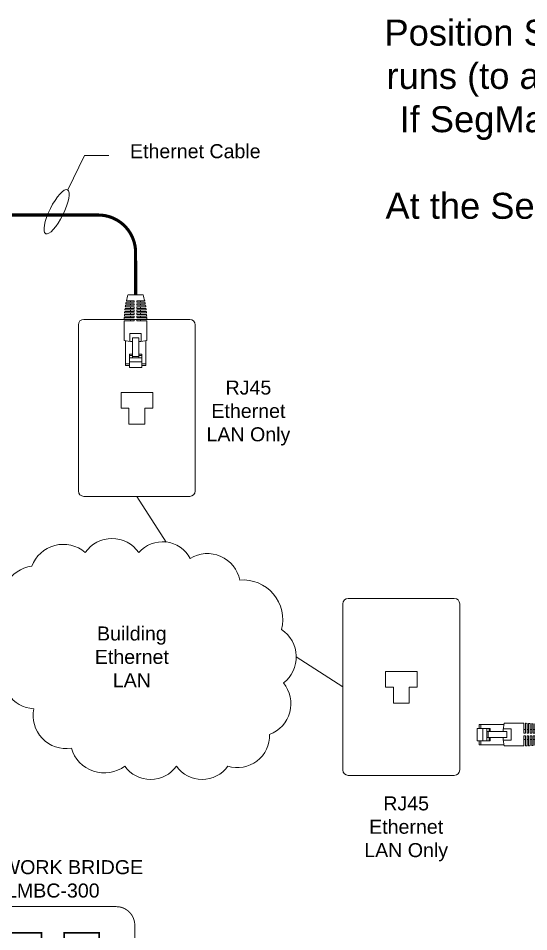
# Model space of a CAD drawing. Header units: inches. Extents: x -60 to 2005, y -577 to 104.
# Drawn here: x 1374.36 to 1384.19, y 58.81 to 76.39 of the extents above; entities that cross this region are included whole.
import ezdxf
from ezdxf.enums import TextEntityAlignment as Align

# ---------------------------------------------------------------- set-up
doc = ezdxf.new("R2010")
doc.units = ezdxf.units.IN
doc.header["$MEASUREMENT"] = 0
doc.layers.get('0').update_dxf_attribs({"lineweight": 5})
doc.layers.add('WS_DETAIL', color=7, linetype='Continuous', lineweight=5)
doc.styles.add('ARIAL', font='arial.ttf')

# ---------------------------------------------------------------- blocks, each defined once
blk = doc.blocks.new('A$C756910A1')
at = {"layer": 'WS_DETAIL'}
for p, q in [((0.15, 6.6), (0.15, 10.17)), ((0.15, 10.17), (0.73, 10.17)), ((0.73, 9.92), (0.15, 9.92)), ((0.73, 10.43), (0.73, 8.56)), ((0.73, 10.43), (2.51, 10.43)), ((2.51, 9.66), (0.73, 9.66)), ((2.51, 10.43), (2.51, 8.56)), ((3.08, 10.17), (2.51, 10.17)), ((3.08, 9.92), (2.51, 9.92)), ((3.08, 6.6), (3.08, 10.17)), ((2.51, 9.06), (0.73, 9.06)), ((0.73, 8.74), (1.17, 8.74)), ((0.73, 8.56), (1.17, 8.56)), ((1.17, 6.17), (1.17, 9.06)), ((1.17, 8.85), (2.06, 8.85)), ((2.06, 6.17), (2.06, 9.06)), ((2.06, 8.74), (2.51, 8.74)), ((2.51, 8.56), (2.06, 8.56)), ((0, 6.56), (0, 3.73)), ((0.81, 6.7), (0.81, 5.55)), ((2.42, 6.7), (2.42, 5.55)), ((3.23, 6.56), (3.23, 3.73)), ((0.81, 5.55), (2.42, 5.55)), ((1.17, 6.17), (2.06, 6.17)), ((0, 3.73), (1.43, 3.73)), ((0, 3.51), (1.43, 3.51)), ((0.01, 3.29), (1.43, 3.29)), ((0.02, 3.06), (1.43, 3.06)), ((0.03, 2.84), (1.43, 2.84)), ((0.89, 3.73), (0.89, 3.51)), ((0.89, 3.29), (0.89, 3.06)), ((0.89, 2.84), (0.89, 2.62)), ((1.43, 3.51), (1.43, 3.73)), ((1.43, 3.06), (1.43, 3.29)), ((1.43, 2.62), (1.43, 2.84)), ((1.8, 3.73), (3.23, 3.73)), ((1.8, 3.51), (1.8, 3.73)), ((1.8, 3.51), (3.23, 3.51)), ((1.8, 3.29), (3.23, 3.29)), ((1.8, 3.06), (1.8, 3.29)), ((1.8, 3.06), (3.22, 3.06)), ((1.8, 2.84), (3.2, 2.84)), ((1.8, 2.62), (1.8, 2.84)), ((2.34, 3.73), (2.34, 3.51)), ((2.34, 3.29), (2.34, 3.06)), ((2.34, 2.84), (2.34, 2.62)), ((0.05, 2.62), (1.43, 2.62)), ((0.07, 2.4), (1.43, 2.4)), ((0.09, 2.18), (1.43, 2.18)), ((0.12, 1.96), (1.43, 1.96)), ((0.15, 1.74), (1.43, 1.74)), ((0.18, 1.52), (1.43, 1.52)), ((0.89, 2.4), (0.89, 2.18)), ((0.89, 1.96), (0.89, 1.74)), ((0.89, 1.52), (0.89, 1.3)), ((1.43, 2.18), (1.43, 2.4)), ((1.43, 1.74), (1.43, 1.96)), ((1.43, 1.3), (1.43, 1.52)), ((1.8, 2.62), (3.19, 2.62)), ((1.8, 2.4), (3.17, 2.4)), ((1.8, 2.18), (1.8, 2.4)), ((1.8, 2.18), (3.14, 2.18)), ((1.8, 1.96), (3.12, 1.96)), ((1.8, 1.74), (1.8, 1.96)), ((1.8, 1.74), (3.09, 1.74)), ((1.8, 1.52), (3.05, 1.52)), ((1.8, 1.3), (1.8, 1.52)), ((2.34, 2.4), (2.34, 2.18)), ((2.34, 1.96), (2.34, 1.74)), ((2.34, 1.52), (2.34, 1.3)), ((0.22, 1.3), (1.43, 1.3)), ((0.26, 1.08), (1.43, 1.08)), ((0.31, 0.86), (1.43, 0.86)), ((0.89, 1.08), (0.89, 0.86)), ((1.43, 0.86), (1.43, 1.08)), ((1.8, 1.3), (3.01, 1.3)), ((1.8, 1.08), (2.97, 1.08)), ((1.8, 0.86), (1.8, 1.08)), ((1.8, 0.86), (2.92, 0.86)), ((2.34, 1.08), (2.34, 0.86)), ((2.69, 0), (0.52, 0))]:
    blk.add_line(p, q, dxfattribs=at)
for centre, radius, start, end in [((1.62, -0.58), 7.33, 93.502, 102.7411), ((1.62, -0.58), 7.33, 77.2589, 86.498), ((13.49, 3.73), 13.49, 180.937, 181.8742), ((13.49, 3.73), 13.49, 182.8119, 183.7504), ((-10.25, 3.73), 13.49, 356.2496, 357.1881), ((-10.25, 3.73), 13.49, 358.1258, 359.063), ((13.49, 3.73), 13.49, 184.6899, 185.6307), ((13.49, 3.73), 13.49, 186.573, 187.5171), ((13.49, 3.73), 13.49, 188.4632, 189.4117), ((-10.25, 3.73), 13.49, 350.5883, 351.5368), ((-10.25, 3.73), 13.49, 352.4829, 353.427), ((-10.25, 3.73), 13.49, 354.3693, 355.3101), ((13.49, 3.73), 13.49, 190.3627, 191.3167), ((13.49, 3.73), 13.49, 192.2739, 196.0379), ((-10.25, 3.73), 13.49, 343.9621, 347.7261), ((-10.25, 3.73), 13.49, 348.6833, 349.6373)]:
    blk.add_arc(centre, radius, start, end, dxfattribs=at)
blk = doc.blocks.new('A$C70194CB4')
for p, q in [((10.289, 16.344), (0.5, 16.344)), ((0, 15.844), (0, 0.5)), ((10.789, 0.5), (10.789, 15.844)), ((0.5, 0), (10.289, 0))]:
    blk.add_line(p, q)
for centre, start, end in [((0.5, 15.844), 90, 180), ((10.289, 15.844), 0, 90), ((0.5, 0.5), 180, 270), ((10.289, 0.5), 270, 0)]:
    blk.add_arc(centre, 0.5, start, end)
blk = doc.blocks.new('LMBC-300')
for p, q in [((-5.44, -23.35), (-4.01, -21.92)), ((-2.29, -23.35), (-0.86, -21.92)), ((0.87, -23.35), (2.3, -21.92)), ((4.03, -23.35), (5.45, -21.92))]:
    blk.add_line(p, q)
blk.add_lwpolyline([(-7.01, -19.08), (7.02, -19.08), (7.02, -24.94), (-7.01, -24.94)], close=True)
for centre in [(-4.73, -22.63), (-1.57, -22.63), (1.58, -22.63), (4.74, -22.63)]:
    blk.add_circle(centre, 1.01)
at = {"layer": 'WS_DETAIL', "linetype": 'Continuous', "const_width": 0.154}
for points in [[(0.01, 8.49), (-10.18, 8.49, 0.414214), (-13.15, 5.51), (-13.15, -17.61, 0.329956), (-10.38, -20.86, 0.015788), (-7.01, -21.46, 0.023143)], [(0.01, 8.49), (10.19, 8.49, -0.414214), (13.16, 5.51), (13.16, -17.61, -0.329956), (10.39, -20.86, -0.003091), (7.02, -21.48, -0.023143)]]:
    blk.add_lwpolyline(points, format="xyb", dxfattribs=at)
at = {"layer": 'WS_DETAIL', "const_width": 0.284}
blk.add_lwpolyline([(-13.15, 0), (-7.45, 0), (-7.45, 4.3), (-1.82, 4.3), (-1.82, 0), (1.82, 0), (1.82, 4.3), (7.45, 4.3), (7.45, 0), (13.16, 0)], dxfattribs=at)
at = {"insert": (0.01, 15.95), "char_height": 2.2491, "width": 28.8312, "attachment_point": 2, "style": 'ARIAL'}
blk.add_mtext('NETWORK BRIDGE\\PLMBC-300', dxfattribs=at)
at = {"layer": 'WS_DETAIL', "style": 'ARIAL'}
for s, height, p in [('R', 1.39, (-4.73, -20.5)), ('+', 1.39, (-1.57, -20.67)), ('n/a', 1.385, (4.74, -20.5)), ('-', 1.39, (1.58, -20.91))]:
    blk.add_text(s, height=height, dxfattribs=at).set_placement(p, align=Align.MIDDLE)

msp = doc.modelspace()

# ---------------------------------------------------------------- linework, layer by layer
at = {"linetype": 'Continuous'}
msp.add_line((1375.64, 73.75), (1375.315, 73.091), dxfattribs=at)
for p, q in [((1375.64, 73.75), (1376.106, 73.75)), ((1376.341, 69.192), (1376.951, 69.192)), ((1376.341, 68.887), (1376.341, 69.192)), ((1376.341, 68.887), (1376.341, 69.192)), ((1376.951, 68.887), (1376.951, 69.192)), ((1376.493, 68.887), (1376.341, 68.887)), ((1376.493, 68.887), (1376.493, 68.582)), ((1376.493, 68.887), (1376.493, 68.582)), ((1376.951, 68.887), (1376.798, 68.887)), ((1376.798, 68.582), (1376.798, 68.887)), ((1376.798, 68.582), (1376.798, 68.887)), ((1376.493, 68.582), (1376.798, 68.582)), ((1376.493, 68.582), (1376.798, 68.582)), ((1376.646, 67.191), (1377.208, 66.313)), ((1380.613, 63.525), (1379.716, 64.1)), ((1382.043, 63.823), (1381.433, 63.823)), ((1381.433, 63.518), (1381.433, 63.823)), ((1382.043, 63.518), (1382.043, 63.823)), ((1382.043, 63.518), (1382.043, 63.823)), ((1381.433, 63.518), (1381.585, 63.518)), ((1381.585, 63.213), (1381.585, 63.518)), ((1381.585, 63.213), (1381.585, 63.518)), ((1381.89, 63.518), (1382.043, 63.518)), ((1381.89, 63.518), (1381.89, 63.213)), ((1381.89, 63.518), (1381.89, 63.213)), ((1381.89, 63.213), (1381.585, 63.213)), ((1381.89, 63.213), (1381.585, 63.213))]:
    msp.add_line(p, q)
at = {"const_width": 0.06}
msp.add_lwpolyline([(1376.623, 71.073), (1376.622, 71.888, 0.414214), (1375.903, 72.607), (1374.164, 72.607)], format="xyb", dxfattribs=at)
msp.add_lwpolyline([(1374.126, 63.942, 0.520567), (1374.66, 63.104, 0.520567), (1374.66, 63.104, 0.520567), (1375.385, 62.342, 0.520567), (1375.385, 62.342, 0.520567), (1376.415, 61.999, 0.520567), (1376.415, 61.999, 0.520567), (1377.407, 61.999, 0.520567), (1377.407, 61.999, 0.520567), (1378.399, 61.999, 0.520567), (1378.399, 61.999, 0.520567), (1379.2, 62.609, 0.520567), (1379.2, 62.609, 0.520567), (1379.467, 63.599, 0.520567), (1379.467, 63.599, 0.520567), (1379.429, 64.627, 0.520567), (1379.429, 64.627, 0.520567), (1378.628, 65.579, 0.520567), (1377.674, 65.998, 0.520567), (1377.674, 65.998, 0.520567), (1376.682, 66.112, 0.520567), (1376.682, 66.112, 0.520567), (1375.652, 66.112, 0.520567), (1375.652, 66.112, 0.520567), (1374.622, 65.846, 0.520567), (1374.622, 65.846, 0.520567), (1374.126, 64.932, 0.520567)], format="xyb")
at = {"extrusion": (0, 0, -1)}
msp.add_ellipse((1375.101, 72.67), major_axis=(0.21, 0.423), ratio=0.285068, dxfattribs=at)

# ---------------------------------------------------------------- block references
at = {"extrusion": (0, 0, -1), "yscale": 0.1340402047096987}
for p, xscale, zscale, rotation in [((-1376.838, 71.073), -0.1340402047096987, -0.1340402047096987, 180), ((-1384.599, 62.823), 0.1340402047096987, -0.1340402047097004, 270)]:
    msp.add_blockref('A$C756910A1', p, dxfattribs=dict(at, xscale=xscale, zscale=zscale, rotation=rotation))
for name, p, xscale, yscale, zscale in [('A$C70194CB4', (1377.77, 67.191), -0.2084485346007696, 0.2084485346007696, 0.2084485346007696), ('A$C70194CB4', (1380.613, 61.821), 0.2084485346007696, 0.2084485346007696, 0.2084485346007696), ('LMBC-300', (1375.027, 58.275), 0.12, 0.12, 0.12)]:
    msp.add_blockref(name, p, dxfattribs=dict(xscale=xscale, yscale=yscale, zscale=zscale))

# ---------------------------------------------------------------- texts
at = {"linetype": 'Continuous', "style": 'ARIAL'}
for s, insert, char_height, width, attachment_point in [('Position SegMan to be in the approximate middle of any MS/TP runs (to allow separatation and quick testing if troubleshooting).\\PIf SegMan at wire end (unadvised) add a 120 Omn resistor as shown in below circles.\\PAt the SegMan (regardless of where located) ground the shield.', (1391.235, 74.376), 0.5, 20.37476, 5), ('Ethernet Cable', (1376.514, 73.834), 0.26989, 6.92856, 4)]:
    msp.add_mtext(s, dxfattribs=dict(at, insert=insert, char_height=char_height, width=width, attachment_point=attachment_point))
at = {"char_height": 0.2699, "width": 4.95408, "attachment_point": 2, "style": 'ARIAL'}
for s, insert in [('RJ45\\PEthernet\\PLAN Only', (1378.794, 69.421)), ('Building\\PEthernet\\PLAN', (1376.55, 64.687)), ('RJ45\\PEthernet\\PLAN Only', (1381.831, 61.417))]:
    msp.add_mtext(s, dxfattribs=dict(at, insert=insert))

doc.saveas('drawing.dxf')
